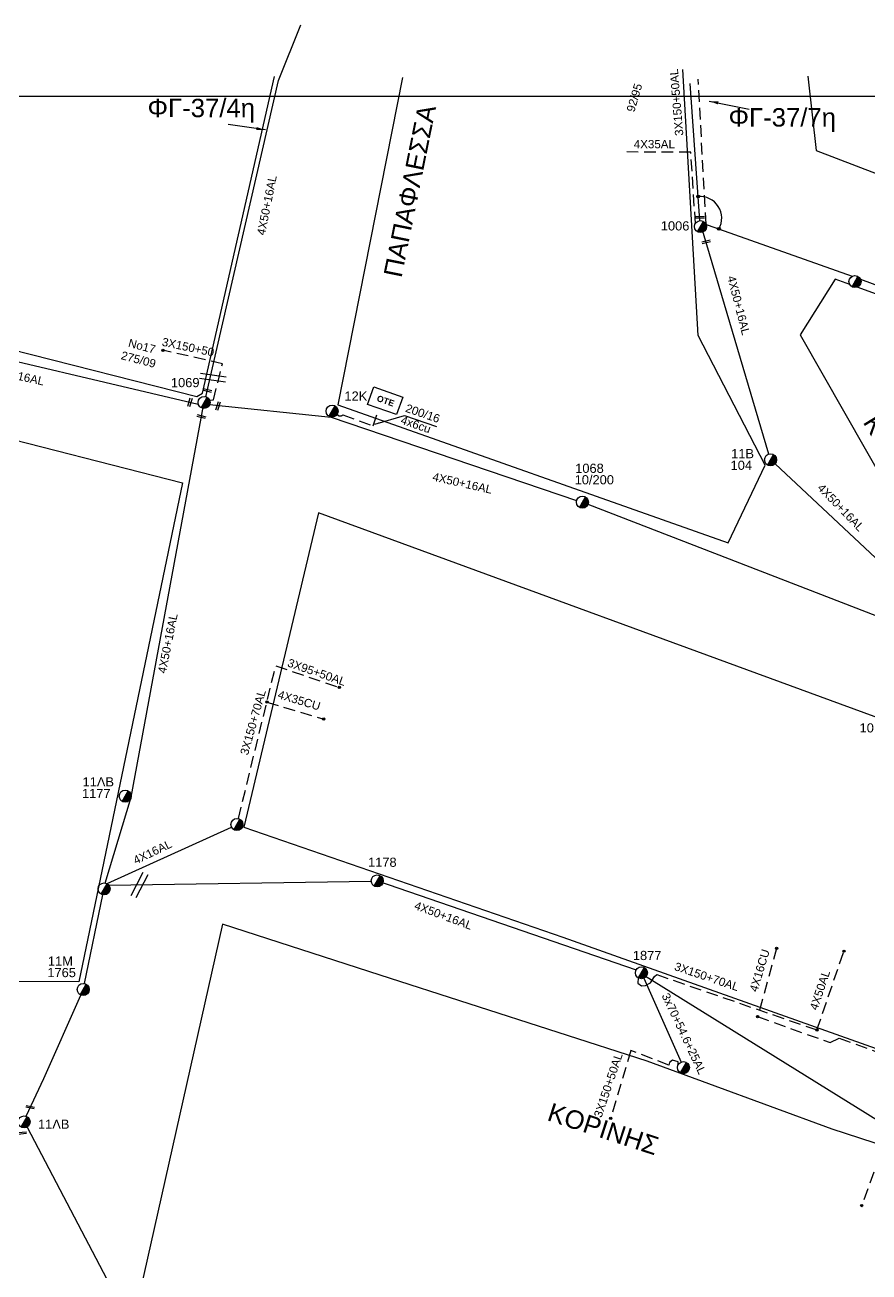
# Model space of a CAD drawing. Header units: millimetres. Extents: x 751 to 1825, y 358 to 872.
# Drawn here: x 1316.4 to 1408.2, y 728.6 to 864.2 of the extents above; entities that cross this region are included whole.
import ezdxf

# ---------------------------------------------------------------- set-up
doc = ezdxf.new("R2010")
doc.units = ezdxf.units.MM
doc.linetypes.add('DASHED', pattern=[19.05, 12.7, -6.35])
for name, color, linetype in [('Pillar OTE', 7, 'Continuous'), ('Άγνωστα', 7, 'Continuous'), ('Γέφυρες Εναέριου Δικτύου', 7, 'Continuous'), ('Γυμνά εναέρια ΧΤ (3Φ)   4x16AL', 7, 'Continuous'), ('Γυμνά εναέρια ΧΤ (3Φ)   4x35AL', 7, 'Continuous'), ('Γυμνά εναέρια ΧΤ (3Φ)   4x35CU', 7, 'Continuous'), ('Γυμνά εναέρια ΧΤ και ΦΟΠ (3Φ)   4x50+16AL', 7, 'Continuous'), ('Επιγραφές - Σχήματα', 7, 'Continuous'), ('Καλώδια ΧΤ   3x150+50AL', 7, 'DASHED'), ('Καλώδια ΧΤ   3x95+50CU', 7, 'DASHED'), ('Μηχανική τομή', 7, 'Continuous'), ('Στύλος ΦΜ', 7, 'Continuous'), ('Στύλος ΦΜ @ 1', 7, 'Continuous'), ('Συνδέσεις', 7, 'Continuous'), ('Συνεστραμμένα ΧΤ   3x70+54.6+25 AL', 7, 'SYN_LINE'), ('Τομή', 7, 'Continuous'), ('Υπόβαθρο ΔΕΗ', 7, 'Continuous'), ('Υπόγεια καλώδια Δικτύου ΧΤ και Παρ. ΧΤ - 3X150+70 AL', 7, 'DASHED'), ('Υπόγεια καλώδια Παροχών ΧΤ   4x16CU', 7, 'DASHED'), ('Υπόγεια καλώδια Παροχών ΧΤ   4x50AL', 7, 'DASHED'), ('Υπόγεια καλώδια Παροχών ΧΤ   4x6', 7, 'DASHED')]:
    doc.layers.add(name, color=color, linetype=linetype)
doc.styles.add('arial', font='arial.ttf')
doc.styles.get("Standard").update_dxf_attribs({"font": 'arial.ttf'})
doc.linetypes.add('SYN_LINE', pattern='A,0.5,-0.0001,["/\\/\\/\\/",Standard,S=0.1,R=0,X=0,Y=-0.05],-0.25', length=0.7501)
doc.dimstyles.new('ISO-25', dxfattribs={"dimtxt": 2.5, "dimasz": 2.5, "dimexe": 1.25, "dimexo": 0.625, "dimtad": 1, "dimtxsty": 'Standard', "dimcen": 2.5, "dimadec": 0, "dimazin": 0, "dimtfac": 1, "dimtmove": 0, "dimatfit": 3, "dimfxl": 1, "dimarcsym": 0})

# ---------------------------------------------------------------- blocks, each defined once
blk = doc.blocks.new('ΥΠΑΡΧΩΝ ΤΣΙΜΕΝΤΕΝΙΟΣ ΣΤΥΛΟΣ')
at = {"layer": 'Στύλος ΦΜ'}
blk.add_hatch(color=256, dxfattribs=at).paths.add_polyline_path([(-1.29, -2.28, 0.574793), (2.62, 0, 0.268822), (1.3, 2.27)])
blk.add_line((-1.29, -2.28), (1.3, 2.27), dxfattribs=at)
blk.add_circle((0, 0), 2.62, dxfattribs=at)
at = {"layer": 'Στύλος ΦΜ', "flags": 4}
for tag, p in [('ΑΡΙΘΜΟΣ', (-4.68, 8.05)), ('ΤΥΠΟΣ', (-4.91, 3.03))]:
    blk.add_attdef(tag, p, '', height=4, dxfattribs=at)
blk = doc.blocks.new('ΤΟΜΗ')
at = {"layer": 'Τομή', "ltscale": 40}
for p, q in [((-5.68, 0), (5.68, 0)), ((5.68, -2.33), (-5.68, -2.33))]:
    blk.add_line(p, q, dxfattribs=at)
blk = doc.blocks.new('ΜΗΧΑΝΙΚΗ ΤΟΜΗ')
at = {"layer": 'Μηχανική τομή', "ltscale": 40}
for p, q in [((-1.89, 0.78), (1.89, 0.78)), ((1.89, 0), (-1.89, 0))]:
    blk.add_line(p, q, dxfattribs=at)
blk = doc.blocks.new('_ΣΥΝΔΕΣΗ')
at = {"layer": 'Συνδέσεις', "linetype": 'SYN_LINE', "ltscale": 40}
blk.add_hatch(color=256, dxfattribs=at).paths.add_polyline_path([(0.5, -0.01, 1), (-0.5, -0.01, 1)])
at = {"layer": 'Συνδέσεις'}
blk.add_circle((0, -0.01), 0.5, dxfattribs=at)
blk = doc.blocks.new('PILLAR ΟΤΕ')
at = {"layer": 'Pillar OTE', "ltscale": 40}
blk.add_lwpolyline([(-3.31, 2.02), (3.39, 2.02), (3.39, -1.99), (-3.31, -1.99)], close=True, dxfattribs=at)
at = {"layer": 'Pillar OTE', "insert": (-1.81, 0.71), "char_height": 1.3575, "width": 109.961, "attachment_point": 1}
blk.add_mtext('{\\fArial|b1|i0|c161|p34;OTE}', dxfattribs=at)

msp = doc.modelspace()

# ---------------------------------------------------------------- linework, layer by layer
at = {"layer": 'Άγνωστα', "color": 173, "lineweight": -2, "ltscale": 0.1}
msp.add_lwpolyline([(1316.65, 744.39), (1327.25, 724.13)], dxfattribs=at)
at = {"layer": 'Άγνωστα', "color": 5, "linetype": 'DASHED', "lineweight": -2, "ltscale": 0.1}
msp.add_lwpolyline([(1454.07, 728.95), (1450.7, 730.57), (1450.12, 729.48), (1440.34, 732.83), (1439.43, 732.67), (1438.4, 732.67), (1437.9, 733.28), (1437.65, 733.92), (1414.14, 741.54), (1413.2, 741.13), (1412.48, 741.13), (1412.15, 742.01), (1412.15, 742.01), (1412.01, 742.47), (1410.01, 743.06), (1407.42, 735.86)], dxfattribs=at)
at = {"layer": 'Γέφυρες Εναέριου Δικτύου', "ltscale": 0.1}
msp.add_arc((1389.82, 843.22), 2.37, 330.6116, 94.7072, dxfattribs=at)
at = {"layer": 'Γυμνά εναέρια ΧΤ (3Φ)   4x16AL', "color": 1, "ltscale": 0.1}
msp.add_lwpolyline([(1325.33, 770.86), (1338.87, 777.02)], dxfattribs=at)
at = {"layer": 'Γυμνά εναέρια ΧΤ (3Φ)   4x35AL', "color": 85, "linetype": 'DASHED', "ltscale": 0.1}
msp.add_lwpolyline([(1389.33, 842.65), (1388.82, 850.39), (1381.85, 850.43)], dxfattribs=at)
at = {"layer": 'Γυμνά εναέρια ΧΤ (3Φ)   4x35CU', "color": 1, "linetype": 'DASHED', "ltscale": 0.1}
msp.add_lwpolyline([(1342.71, 790.59), (1348.9, 788.74)], dxfattribs=at)
at = {"layer": 'Γυμνά εναέρια ΧΤ και ΦΟΠ (3Φ)   4x50+16AL', "color": 151, "ltscale": 0.1}
msp.add_lwpolyline([(1336.08, 823.81), (1343.98, 858.19), (1346.4, 864.24)], dxfattribs=at)
at = {"layer": 'Γυμνά εναέρια ΧΤ και ΦΟΠ (3Φ)   4x50+16AL', "color": 85, "ltscale": 0.1}
for points in [[(1397.32, 817.58), (1390, 842.28)], [(1305.37, 830.03), (1335.26, 822.99)], [(1336.49, 822.96), (1349.72, 821.6), (1376.4, 812.52)], [(1419.25, 796.6), (1397.98, 816.5)], [(1377.64, 812.11), (1418.96, 796.15)]]:
    msp.add_lwpolyline(points, dxfattribs=at)
at = {"layer": 'Γυμνά εναέρια ΧΤ και ΦΟΠ (3Φ)   4x50+16AL', "color": 173, "linetype": 'Continuous', "ltscale": 0.1}
for points in [[(1390.11, 842.69), (1406.38, 836.91)], [(1407.29, 836.58), (1419.1, 832.22)]]:
    msp.add_lwpolyline(points, dxfattribs=at)
at = {"layer": 'Γυμνά εναέρια ΧΤ και ΦΟΠ (3Φ)   4x50+16AL', "color": 1, "ltscale": 0.1}
for points in [[(1327.96, 780.28), (1335.83, 822.87)], [(1325.14, 770.93), (1327.96, 780.28)], [(1322.88, 759.99), (1324.87, 769.65)], [(1316.53, 745.57), (1318.44, 749.68), (1322.48, 758.75)]]:
    msp.add_lwpolyline(points, dxfattribs=at)
at = {"layer": 'Γυμνά εναέρια ΧΤ και ΦΟΠ (3Φ)   4x50+16AL', "color": 5, "linetype": 'Continuous', "ltscale": 0.1}
for points in [[(1325.52, 770.69), (1354.07, 771.14)], [(1354.73, 771.15), (1382.88, 761.48)]]:
    msp.add_lwpolyline(points, dxfattribs=at)
at = {"layer": 'Επιγραφές - Σχήματα', "ltscale": 0.1}
msp.add_lwpolyline([(1720, 856.45), (751.91, 856.45), (751.91, 369.88), (1720, 369.88)], close=True, dxfattribs=at)
at = {"layer": 'Καλώδια ΧΤ   3x150+50AL', "color": 173, "linetype": 'Continuous', "ltscale": 0.1}
msp.add_lwpolyline([(1389.81, 842.96), (1388.76, 857.86)], dxfattribs=at)
at = {"layer": 'Καλώδια ΧΤ   3x150+50AL', "color": 85, "linetype": 'DASHED', "ltscale": 0.1}
msp.add_lwpolyline([(1390.48, 842.56), (1389.63, 858.35)], dxfattribs=at)
at = {"layer": 'Καλώδια ΧΤ   3x150+50AL', "linetype": 'DASHED', "ltscale": 0.1}
msp.add_lwpolyline([(1336.5, 823.45), (1336.91, 823.46), (1337.88, 827.38), (1331.37, 828.89)], dxfattribs=at)
at = {"layer": 'Καλώδια ΧΤ   3x150+50AL', "color": 5, "linetype": 'DASHED', "ltscale": 0.1}
msp.add_lwpolyline([(1387.46, 751.19), (1387.43, 751.47), (1386.83, 751.68), (1386.5, 751.42), (1386.43, 751.13), (1382.31, 752.71), (1380.12, 745.34)], dxfattribs=at)
at = {"layer": 'Καλώδια ΧΤ   3x95+50CU', "color": 1, "linetype": 'DASHED', "ltscale": 0.1}
msp.add_lwpolyline([(1343.68, 794.56), (1350.57, 792.2)], dxfattribs=at)
at = {"layer": 'Συνεστραμμένα ΧΤ   3x70+54.6+25 AL', "color": 5, "linetype": 'Continuous', "ltscale": 0.1}
msp.add_lwpolyline([(1383.5, 761.06), (1412.57, 743.01)], dxfattribs=at)
at = {"layer": 'Συνεστραμμένα ΧΤ   3x70+54.6+25 AL', "color": 5, "linetype": 'SYN_LINE', "ltscale": 10}
msp.add_lwpolyline([(1383.72, 760.57), (1387.76, 751.45)], dxfattribs=at)
at = {"layer": 'Υπόβαθρο ΔΕΗ', "ltscale": 0.1}
for points in [[(1295.87, 858.3), (1294.53, 834.14), (1335.09, 823.83), (1335.72, 824.18), (1343.56, 858.64)], [(1357.48, 858.53), (1350.42, 822.92), (1392.88, 807.93), (1396.91, 816.36), (1389.61, 830.46), (1387.97, 859.4)], [(1401.56, 858.66), (1402.46, 850.6), (1476.72, 822.14), (1490.56, 858.5)], [(1406.11, 836.01), (1404.53, 836.58), (1400.73, 830.53)], [(1400.73, 830.53), (1419.86, 796.99), (1461.94, 781.19), (1472.9, 810.9), (1440.96, 822.96), (1416.53, 832.26), (1406.92, 835.72)], [(1253.08, 821.68), (1260.96, 833.24), (1302.89, 822.29), (1333.54, 814.44), (1322.26, 760.17), (1313.96, 760.22), (1298.63, 775.71), (1284.68, 789.67), (1275, 799.73), (1263.78, 810.68), (1253.08, 821.68)], [(1357.7, 821.76), (1361.16, 820.59)], [(1348.33, 811.17), (1340.21, 777.02), (1374.91, 765.03), (1427.67, 746.31), (1431.01, 750.36), (1415.24, 778.67), (1409.84, 788.62), (1348.33, 811.17)]]:
    msp.add_lwpolyline(points, dxfattribs=at)
at = {"layer": 'Υπόβαθρο ΔΕΗ', "lineweight": -2, "ltscale": 0.1}
msp.add_lwpolyline([(1328.54, 724.8), (1427.15, 690.52), (1441.51, 727.67), (1439.04, 733.11), (1430.39, 735.66), (1404.19, 744.17), (1384.07, 751.54), (1355.02, 760.89), (1337.88, 766.47), (1328.54, 724.8)], dxfattribs=at)
at = {"layer": 'Υπόγεια καλώδια Δικτύου ΧΤ και Παρ. ΧΤ - 3X150+70 AL', "color": 1, "linetype": 'DASHED', "ltscale": 0.1}
msp.add_lwpolyline([(1339.62, 777.93), (1343.68, 794.56)], dxfattribs=at)
at = {"layer": 'Υπόγεια καλώδια Δικτύου ΧΤ και Παρ. ΧΤ - 3X150+70 AL', "color": 133, "linetype": 'DASHED', "ltscale": 0.1}
msp.add_lwpolyline([(1396.09, 756.4), (1403.98, 753.57), (1404.97, 754.07), (1414.79, 750.46), (1428.01, 745.69), (1431.63, 749.94), (1431.49, 750.61), (1424.22, 764.13), (1416.7, 777.75), (1410.46, 789.18)], dxfattribs=at)
at = {"layer": 'Υπόγεια καλώδια Δικτύου ΧΤ και Παρ. ΧΤ - 3X150+70 AL', "color": 5, "linetype": 'DASHED', "ltscale": 0.1}
msp.add_lwpolyline([(1383.09, 760.63), (1383.05, 760.03), (1383.46, 759.76), (1383.88, 759.78), (1384.45, 760.06), (1384.88, 760.75), (1385.12, 760.97), (1402.54, 754.95)], dxfattribs=at)
at = {"layer": 'Υπόγεια καλώδια Παροχών ΧΤ   4x16CU', "color": 133, "linetype": 'DASHED', "ltscale": 0.1}
msp.add_lwpolyline([(1398.16, 763.82), (1396.09, 756.4)], dxfattribs=at)
at = {"layer": 'Υπόγεια καλώδια Παροχών ΧΤ   4x50AL', "color": 5, "linetype": 'DASHED', "ltscale": 0.1}
msp.add_lwpolyline([(1402.54, 754.95), (1405.48, 763.52)], dxfattribs=at)
at = {"layer": 'Υπόγεια καλώδια Παροχών ΧΤ   4x6', "color": 85, "linetype": 'DASHED', "ltscale": 0.1}
msp.add_lwpolyline([(1350.36, 821.91, 0.487638), (1350.96, 821.83), (1354.26, 820.66), (1354.88, 822.42)], format="xyb", dxfattribs=at)

# ---------------------------------------------------------------- block references
at = {"layer": 'Pillar OTE', "xscale": 0.5, "yscale": 0.5, "zscale": 0.5, "rotation": 340.6178048385943}
msp.add_blockref('PILLAR ΟΤΕ', (1355.56, 823.37), dxfattribs=at)
at = {"layer": 'Μηχανική τομή', "ltscale": 0.1}
for p, xscale, yscale, zscale, rotation in [((1389.83, 843.23), 0.2500000000000278, 0.2500000000000278, 0.2500000000000278, 1.470337838712956), ((1390.51, 840.56), 0.2500000000000012, 0.2500000000000012, 0.2500000000000012, 13.22090034561317), ((1336.22, 824.4), 0.249999999999962, 0.249999999999962, 0.249999999999962, 346.2767452964959), ((1334.44, 823.18), 0.250000000000057, 0.250000000000057, 0.250000000000057, 73.4082288392598), ((1337.49, 822.78), 0.250000000000057, 0.250000000000057, 0.250000000000057, 73.4082288392598), ((1335.56, 821.56), 0.249999999999962, 0.249999999999962, 0.249999999999962, 346.2767452964959), ((1316.95, 746.45), 0.2499999999998979, 0.2499999999998979, 0.2499999999998979, 348.7669518330257), ((1316.11, 743.64), 0.2499999999999485, 0.2499999999999485, 0.2499999999999485, 6.110604761289142)]:
    msp.add_blockref('ΜΗΧΑΝΙΚΗ ΤΟΜΗ', p, dxfattribs=dict(at, xscale=xscale, yscale=yscale, zscale=zscale, rotation=rotation))
at = {"layer": 'Στύλος ΦΜ @ 1', "ltscale": 0.1}
ref = msp.add_blockref('ΥΠΑΡΧΩΝ ΤΣΙΜΕΝΤΕΝΙΟΣ ΣΤΥΛΟΣ', (1389.88, 842.31), dxfattribs=dict(at, xscale=0.25, yscale=0.25, zscale=0.25))
ref.add_attrib('ΤΥΠΟΣ', '1006', (1385.56, 841.89), dxfattribs={"layer": 'Στύλος ΦΜ', "height": 1, "flags": 4})
at = {"layer": 'Στύλος ΦΜ @ 1', "ltscale": 0.1, "xscale": 0.25, "yscale": 0.25, "zscale": 0.25}
for p in [(1406.68, 836.33), (1339.46, 777.29), (1325.01, 770.29), (1388.02, 750.85)]:
    msp.add_blockref('ΥΠΑΡΧΩΝ ΤΣΙΜΕΝΤΕΝΙΟΣ ΣΤΥΛΟΣ', p, dxfattribs=at)
at = {"layer": 'Στύλος ΦΜ @ 1', "ltscale": 0.1}
ref = msp.add_blockref('ΥΠΑΡΧΩΝ ΤΣΙΜΕΝΤΕΝΙΟΣ ΣΤΥΛΟΣ', (1335.88, 823.19), dxfattribs=dict(at, xscale=0.25, yscale=0.25, zscale=0.25))
ref.add_attrib('ΤΥΠΟΣ', '1069', (1332.28, 824.85), dxfattribs={"layer": 'Στύλος ΦΜ', "height": 1, "flags": 4})
ref = msp.add_blockref('ΥΠΑΡΧΩΝ ΤΣΙΜΕΝΤΕΝΙΟΣ ΣΤΥΛΟΣ', (1349.81, 822.25), dxfattribs=dict(at, xscale=0.25, yscale=0.25, zscale=0.25))
ref.add_attrib('ΤΥΠΟΣ', '12K', (1351.15, 823.38), dxfattribs={"layer": 'Στύλος ΦΜ', "height": 1, "flags": 4})
ref = msp.add_blockref('ΥΠΑΡΧΩΝ ΤΣΙΜΕΝΤΕΝΙΟΣ ΣΤΥΛΟΣ', (1397.5, 816.95), dxfattribs=dict(at, xscale=0.25, yscale=0.25, zscale=0.25))
ref.add_attrib('ΤΥΠΟΣ', '104', (1393.15, 815.86), dxfattribs={"layer": 'Στύλος ΦΜ', "height": 1, "flags": 4})
ref.add_attrib('ΑΡΙΘΜΟΣ', '11B', (1393.21, 817.12), dxfattribs={"layer": 'Στύλος ΦΜ', "height": 1, "flags": 4})
ref = msp.add_blockref('ΥΠΑΡΧΩΝ ΤΣΙΜΕΝΤΕΝΙΟΣ ΣΤΥΛΟΣ', (1377.03, 812.35), dxfattribs=dict(at, xscale=0.25, yscale=0.25, zscale=0.25))
ref.add_attrib('ΤΥΠΟΣ', '10/200', (1376.19, 814.28), dxfattribs={"layer": 'Στύλος ΦΜ', "height": 1, "flags": 4})
ref.add_attrib('ΑΡΙΘΜΟΣ', '1068', (1376.25, 815.53), dxfattribs={"layer": 'Στύλος ΦΜ', "height": 1, "flags": 4})
ref = msp.add_blockref('ΥΠΑΡΧΩΝ ΤΣΙΜΕΝΤΕΝΙΟΣ ΣΤΥΛΟΣ', (1410.48, 789.6), dxfattribs=dict(at, xscale=0.25, yscale=0.25, zscale=0.25))
ref.add_attrib('ΤΥΠΟΣ', '10B', (1407.18, 787.3), dxfattribs={"layer": 'Στύλος ΦΜ', "height": 1, "flags": 4})
ref = msp.add_blockref('ΥΠΑΡΧΩΝ ΤΣΙΜΕΝΤΕΝΙΟΣ ΣΤΥΛΟΣ', (1327.31, 780.37), dxfattribs=dict(at, xscale=0.25, yscale=0.25, zscale=0.25))
ref.add_attrib('ΤΥΠΟΣ', '1177', (1322.61, 780.17), dxfattribs={"layer": 'Στύλος ΦΜ', "height": 1, "flags": 4})
ref.add_attrib('ΑΡΙΘΜΟΣ', '11ΛB', (1322.67, 781.43), dxfattribs={"layer": 'Στύλος ΦΜ', "height": 1, "flags": 4})
ref = msp.add_blockref('ΥΠΑΡΧΩΝ ΤΣΙΜΕΝΤΕΝΙΟΣ ΣΤΥΛΟΣ', (1354.72, 771.16), dxfattribs=dict(at, xscale=0.25, yscale=0.25, zscale=0.25))
ref.add_attrib('ΤΥΠΟΣ', '1178', (1353.72, 772.69), dxfattribs={"layer": 'Στύλος ΦΜ', "height": 1, "flags": 4})
ref = msp.add_blockref('ΥΠΑΡΧΩΝ ΤΣΙΜΕΝΤΕΝΙΟΣ ΣΤΥΛΟΣ', (1383.45, 761.17), dxfattribs=dict(at, xscale=0.25, yscale=0.25, zscale=0.25))
ref.add_attrib('ΤΥΠΟΣ', '1877', (1382.52, 762.55), dxfattribs={"layer": 'Στύλος ΦΜ', "height": 1, "flags": 4})
ref = msp.add_blockref('ΥΠΑΡΧΩΝ ΤΣΙΜΕΝΤΕΝΙΟΣ ΣΤΥΛΟΣ', (1322.74, 759.35), dxfattribs=dict(at, xscale=0.25, yscale=0.25, zscale=0.25))
ref.add_attrib('ΤΥΠΟΣ', '1765', (1318.84, 760.69), dxfattribs={"layer": 'Στύλος ΦΜ', "height": 1, "flags": 4})
ref.add_attrib('ΑΡΙΘΜΟΣ', '11M', (1318.9, 761.94), dxfattribs={"layer": 'Στύλος ΦΜ', "height": 1, "flags": 4})
ref = msp.add_blockref('ΥΠΑΡΧΩΝ ΤΣΙΜΕΝΤΕΝΙΟΣ ΣΤΥΛΟΣ', (1316.31, 744.95), dxfattribs=dict(at, xscale=0.25, yscale=0.25, zscale=0.25))
ref.add_attrib('ΤΥΠΟΣ', '11ΛB', (1317.82, 744.2), dxfattribs={"layer": 'Στύλος ΦΜ', "height": 1, "flags": 4})
at = {"layer": 'Συνδέσεις', "xscale": 0.3, "yscale": 0.3, "zscale": 0.345700799648589}
for p in [(1389.63, 845.59), (1391.89, 842.06)]:
    msp.add_blockref('_ΣΥΝΔΕΣΗ', p, dxfattribs=at)
at = {"layer": 'Συνδέσεις', "ltscale": 0.1, "xscale": 0.25, "yscale": 0.25, "zscale": 0.25}
for p in [(1331.41, 828.85), (1350.59, 792.2), (1342.73, 790.61), (1348.9, 788.76), (1398.16, 763.82), (1405.48, 763.52), (1396.09, 756.4), (1402.54, 754.95), (1380.12, 745.34), (1407.42, 735.86)]:
    msp.add_blockref('_ΣΥΝΔΕΣΗ', p, dxfattribs=at)
at = {"layer": 'Τομή', "ltscale": 0.1}
for p, xscale, yscale, zscale, rotation in [((1336.89, 826.17), 0.2499999999999904, 0.2499999999999904, 0.2499999999999904, 351.7645685092945), ((1328.6, 770.84), 0.249999999999919, 0.249999999999919, 0.249999999999919, 62.33427093101778)]:
    msp.add_blockref('ΤΟΜΗ', p, dxfattribs=dict(at, xscale=xscale, yscale=yscale, zscale=zscale, rotation=rotation))

# ---------------------------------------------------------------- texts
at = {"layer": 'Γυμνά εναέρια ΧΤ (3Φ)   4x16AL', "color": 7, "ltscale": 0.1, "insert": (1328.06, 773.74), "char_height": 0.9, "width": 84.1859, "attachment_point": 1, "rotation": 25.5867}
msp.add_mtext('4X16AL', dxfattribs=at)
at = {"layer": 'Γυμνά εναέρια ΧΤ (3Φ)   4x35AL', "color": 7, "ltscale": 0.1, "insert": (1382.62, 851.73), "char_height": 0.9, "width": 84.1859, "attachment_point": 1}
msp.add_mtext('4X35AL', dxfattribs=at)
at = {"layer": 'Γυμνά εναέρια ΧΤ (3Φ)   4x35CU', "color": 7, "ltscale": 0.1, "insert": (1344.08, 791.91), "char_height": 0.9, "width": 84.1859, "attachment_point": 1, "rotation": 343.2648}
msp.add_mtext('4X35CU', dxfattribs=at)
at = {"layer": 'Γυμνά εναέρια ΧΤ και ΦΟΠ (3Φ)   4x50+16AL', "color": 7, "ltscale": 0.1, "char_height": 0.9, "width": 84.1859, "attachment_point": 1}
for insert, rotation in [((1341.62, 841.49), 78.6649), ((1393.65, 837.06), 284.3622), ((1312.14, 827.35), 347.33), ((1360.86, 815.58), 347.33), ((1403.16, 814.45), 314.1941), ((1330.84, 793.84), 78.6649), ((1358.98, 768.97), 339.6002)]:
    msp.add_mtext('4X50+16AL', dxfattribs=dict(at, insert=insert, rotation=rotation))
at = {"layer": 'Επιγραφές - Σχήματα', "ltscale": 0.1, "char_height": 0.9, "width": 8.5591, "attachment_point": 5}
for s, insert, rotation in [('92/95', (1382.69, 856.33), 73.5526), ('No17\\P275/09', (1328.94, 828.58), 345.3433)]:
    msp.add_mtext(s, dxfattribs=dict(at, insert=insert, rotation=rotation))
at = {"layer": 'Επιγραφές - Σχήματα', "ltscale": 0.1, "char_height": 2, "width": 8.5591, "attachment_point": 5}
for s, insert in [('ΦΓ-37/4η', (1335.58, 854.91)), ('ΦΓ-37/7η', (1398.77, 853.89))]:
    msp.add_mtext(s, dxfattribs=dict(at, insert=insert))
at = {"layer": 'Επιγραφές - Σχήματα', "ltscale": 40, "insert": (1355.39, 837.07), "char_height": 2, "width": 21.1415, "attachment_point": 1, "rotation": 78.5366, "style": 'arial'}
msp.add_mtext('{\\fArial|b0|i0|c204|p34;П}A{\\fArial|b0|i0|c204|p34;П}AΦΛEΣΣA', dxfattribs=at)
at = {"layer": 'Επιγραφές - Σχήματα', "ltscale": 0.1, "char_height": 2, "attachment_point": 5}
for s, insert, rotation in [('ΚΟΡΑΗ', (1410.87, 817.38), 301.0941), ('ΚΟΡΙΝΗΣ', (1379.3, 744.17), 341.9238)]:
    msp.add_mtext(s, dxfattribs=dict(at, insert=insert, rotation=rotation))
at = {"layer": 'Καλώδια ΧΤ   3x150+50AL', "color": 7, "linetype": 'DASHED', "ltscale": 0.1, "char_height": 0.9, "width": 84.1859, "attachment_point": 1}
for insert, rotation in [((1387.12, 852.15), 94.6867), ((1378.25, 745.63), 71.4002)]:
    msp.add_mtext('3X150+50AL', dxfattribs=dict(at, insert=insert, rotation=rotation))
at = {"layer": 'Καλώδια ΧΤ   3x150+50AL', "linetype": 'DASHED', "ltscale": 0.1, "insert": (1331.42, 830.25), "char_height": 0.9, "width": 84.1859, "attachment_point": 1, "rotation": 348.0551}
msp.add_mtext('3X150+50', dxfattribs=at)
at = {"layer": 'Καλώδια ΧΤ   3x95+50CU', "color": 7, "linetype": 'DASHED', "ltscale": 0.1, "insert": (1345.17, 795.36), "char_height": 0.9, "width": 84.1859, "attachment_point": 1, "rotation": 340.8971}
msp.add_mtext('3X95+50AL', dxfattribs=at)
at = {"layer": 'Συνεστραμμένα ΧΤ   3x70+54.6+25 AL', "color": 7, "linetype": 'DASHED', "ltscale": 0.1, "insert": (1386.44, 759.07), "char_height": 0.9, "width": 84.1859, "attachment_point": 1, "rotation": 295.2516}
msp.add_mtext('3x70+54.6+25AL', dxfattribs=at)
at = {"layer": 'Υπόγεια καλώδια Δικτύου ΧΤ και Παρ. ΧΤ - 3X150+70 AL', "color": 7, "linetype": 'DASHED', "ltscale": 0.1, "char_height": 0.9, "width": 84.1859, "attachment_point": 1}
for insert, rotation in [((1339.79, 785.01), 74.3998), ((1387.24, 762.34), 341.4007)]:
    msp.add_mtext('3X150+70AL', dxfattribs=dict(at, insert=insert, rotation=rotation))
at = {"layer": 'Υπόγεια καλώδια Παροχών ΧΤ   4x16CU', "color": 7, "linetype": 'DASHED', "ltscale": 0.1, "insert": (1395.19, 759.27), "char_height": 0.9, "width": 84.1859, "attachment_point": 1, "rotation": 73.3215}
msp.add_mtext('4X16CU', dxfattribs=at)
at = {"layer": 'Υπόγεια καλώδια Παροχών ΧΤ   4x50AL', "color": 7, "ltscale": 0.2, "char_height": 0.9, "attachment_point": 1, "rotation": 341}
for s, insert in [('200/16', (1358, 823.05)), ('4x6cu', (1357.48, 821.76))]:
    msp.add_mtext_dynamic_manual_height_columns(s, width=1.8, gutter_width=12.5, heights=[0.118], dxfattribs=dict(at, insert=insert))
at = {"layer": 'Υπόγεια καλώδια Παροχών ΧΤ   4x50AL', "color": 7, "linetype": 'DASHED', "ltscale": 0.1, "insert": (1401.72, 757.31), "char_height": 0.9, "width": 84.1859, "attachment_point": 1, "rotation": 71.4511}
msp.add_mtext('4X50AL', dxfattribs=at)

# ---------------------------------------------------------------- leaders
at = {"layer": 'Επιγραφές - Σχήματα', "ltscale": 40}
for points, override in [([(1390.83, 855.96), (1395.18, 855.08)], {"dimasz": 1, "dimtad": 0}), ([(1342.58, 852.82), (1338.52, 853.42)], {"dimasz": 1, "dimtad": 0}), ([(1354.45, 820.82), (1357.7, 821.76)], {"dimasz": 0.5, "dimtad": 0})]:
    msp.add_leader(points, dimstyle='ISO-25', override=override, dxfattribs=at)

doc.saveas('drawing.dxf')
